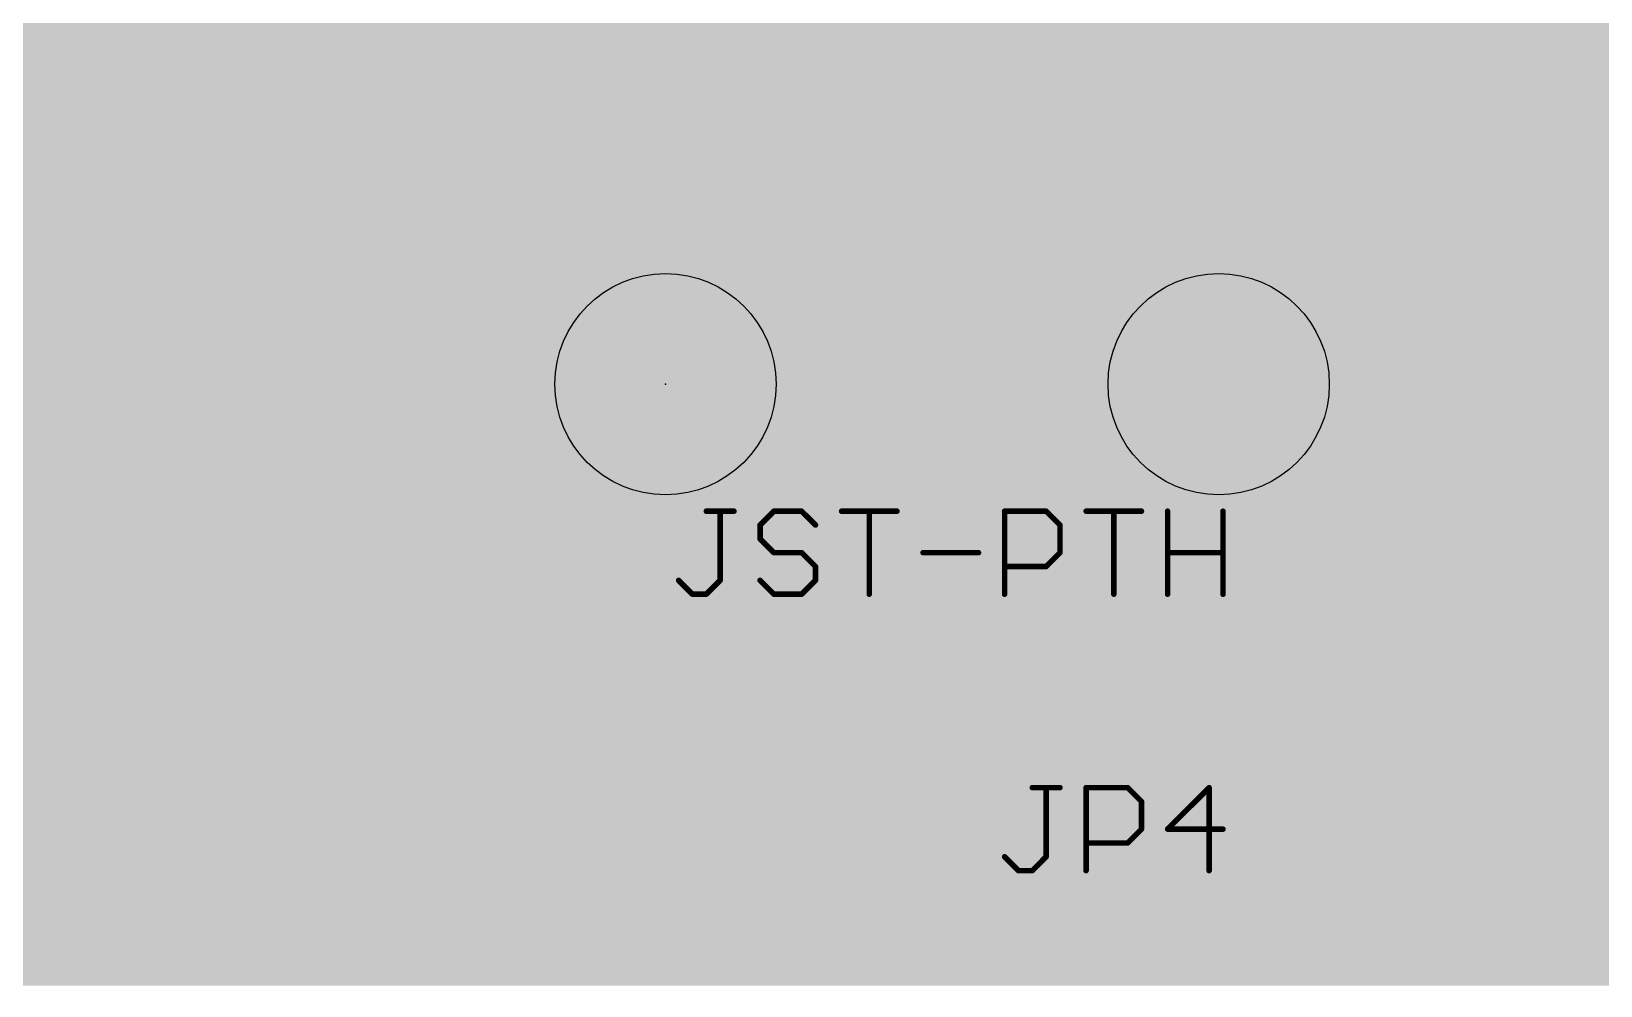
# Model space of a CAD drawing. Extents: x -74 to 33, y -13 to 31.
# Drawn here: x 6.49 to 13.69, y -0.22 to 4.16 of the extents above; entities that cross this region are included whole.
import ezdxf

# ---------------------------------------------------------------- set-up
doc = ezdxf.new("R2010")
doc.units = 0
for name, color, linetype in [('1', 12, 'CONTINUOUS'), ('16', 132, 'CONTINUOUS'), ('17', 110, 'CONTINUOUS'), ('20', 53, 'CONTINUOUS'), ('21', 53, 'CONTINUOUS'), ('23', 53, 'CONTINUOUS'), ('25', 253, 'CONTINUOUS'), ('27', 253, 'CONTINUOUS'), ('29', 253, 'CONTINUOUS'), ('30', 253, 'CONTINUOUS'), ('42', 132, 'CONTINUOUS'), ('44', 253, 'CONTINUOUS'), ('51', 53, 'CONTINUOUS')]:
    doc.layers.add(name, color=color, linetype=linetype)

# ---------------------------------------------------------------- blocks, each defined once
blk = doc.blocks.new('RECT')
blk.add_solid([(-0.5, -0.5), (0.5, -0.5), (-0.5, 0.5), (0.5, 0.5)])
blk = doc.blocks.new('ROUNDP')
at = {"const_width": 0.5}
blk.add_lwpolyline([(0, -0.25, 1), (0, 0.25, 1), (0, -0.25)], format="xyb", dxfattribs=at)

msp = doc.modelspace()

# ---------------------------------------------------------------- linework, layer by layer
at = {"layer": '1', "const_width": 0.254}
for points in [[(11.176, 8.89), (11.176, 0)], [(10.16, 0), (10.16, 8.509)], [(0, 0), (10.16, 0)], [(11.176, 0), (21.59, 0)]]:
    msp.add_lwpolyline(points, dxfattribs=at)
at = {"layer": '1', "const_width": 0.127}
for points in [[(10.16, -0.0635, 1), (10.16, 0.0635)], [(11.176, 0.0635, 1), (11.176, -0.0635)], [(10.0965, 0, 1), (10.2235, 0)], [(11.1125, 0, 1), (11.2395, 0)]]:
    msp.add_lwpolyline(points, format="xyb", dxfattribs=at)
at = {"layer": '16', "const_width": 0.192}
msp.add_lwpolyline([(21.59, 0), (0, 0)], dxfattribs=at)
at = {"layer": '20', "const_width": 0.254}
msp.add_lwpolyline([(1.27, 0), (20.32, 0)], dxfattribs=at)
at = {"layer": '21', "const_width": 0.2032}
for points in [[(8.763, 3.81), (8.128, 3.175)], [(8.763, 3.81), (10.033, 3.81)], [(10.033, 3.81), (10.668, 3.175)], [(10.668, 3.175), (11.303, 3.81)], [(11.303, 3.81), (12.573, 3.81)], [(12.573, 3.81), (13.208, 3.175)], [(8.128, 3.175), (8.128, 1.905)], [(13.208, 3.175), (13.208, 1.905)], [(8.128, 1.905), (8.763, 1.27)], [(10.668, 1.905), (10.033, 1.27)], [(11.303, 1.27), (10.668, 1.905)], [(13.208, 1.905), (12.573, 1.27)], [(10.033, 1.27), (8.763, 1.27)], [(12.573, 1.27), (11.303, 1.27)]]:
    msp.add_lwpolyline(points, dxfattribs=at)
at = {"layer": '21', "const_width": 0.1016}
for points in [[(8.763, 3.8608, 1), (8.763, 3.7592)], [(8.7989, 3.7741, 1), (8.7271, 3.8459)], [(10.0689, 3.8459, 1), (9.9971, 3.7741)], [(10.033, 3.7592, 1), (10.033, 3.8608)], [(11.303, 3.8608, 1), (11.303, 3.7592)], [(11.3389, 3.7741, 1), (11.2671, 3.8459)], [(12.6089, 3.8459, 1), (12.5371, 3.7741)], [(12.573, 3.7592, 1), (12.573, 3.8608)], [(8.1788, 3.175, 1), (8.0772, 3.175)], [(8.0921, 3.2109, 1), (8.1639, 3.1391)], [(10.6321, 3.2109, 1), (10.7039, 3.1391)], [(10.6321, 3.1391, 1), (10.7039, 3.2109)], [(13.2588, 3.175, 1), (13.1572, 3.175)], [(13.1721, 3.1391, 1), (13.2439, 3.2109)], [(8.1639, 1.9409, 1), (8.0921, 1.8691)], [(8.0772, 1.905, 1), (8.1788, 1.905)], [(10.7039, 1.9409, 1), (10.6321, 1.8691)], [(10.7039, 1.8691, 1), (10.6321, 1.9409)], [(13.1572, 1.905, 1), (13.2588, 1.905)], [(13.2439, 1.8691, 1), (13.1721, 1.9409)], [(8.763, 1.3208, 1), (8.763, 1.2192)], [(10.033, 1.2192, 1), (10.033, 1.3208)], [(11.303, 1.3208, 1), (11.303, 1.2192)], [(12.573, 1.2192, 1), (12.573, 1.3208)], [(8.7271, 1.2341, 1), (8.7989, 1.3059)], [(9.9971, 1.3059, 1), (10.0689, 1.2341)], [(11.2671, 1.2341, 1), (11.3389, 1.3059)], [(12.5371, 1.3059, 1), (12.6089, 1.2341)]]:
    msp.add_lwpolyline(points, format="xyb", dxfattribs=at)
at = {"layer": '23'}
msp.add_point((9.398, 2.54), dxfattribs=at)
at = {"layer": '25', "const_width": 0.0254}
for points in [[(11.0822, 0.6866), (11.2093, 0.6866)], [(11.1457, 0.3689), (11.1457, 0.6866)], [(11.3293, 0.3053), (11.3293, 0.6866)], [(11.3293, 0.6866), (11.5199, 0.6866)], [(11.5199, 0.6866), (11.5835, 0.6231)], [(11.8942, 0.6866), (11.7035, 0.496)], [(11.8942, 0.3053), (11.8942, 0.6866)], [(11.5835, 0.6231), (11.5835, 0.496)], [(11.5835, 0.496), (11.5199, 0.4324)], [(11.7035, 0.496), (11.9577, 0.496)], [(11.5199, 0.4324), (11.3293, 0.4324)], [(10.9551, 0.3689), (11.0186, 0.3053)], [(11.0822, 0.3053), (11.1457, 0.3689)], [(11.0186, 0.3053), (11.0822, 0.3053)]]:
    msp.add_lwpolyline(points, dxfattribs=at)
at = {"layer": '25', "const_width": 0.0127}
for points in [[(11.0822, 0.693, 1), (11.0822, 0.6803)], [(11.1521, 0.6866, 1), (11.1394, 0.6866)], [(11.2093, 0.6803, 1), (11.2093, 0.693)], [(11.3356, 0.6866, 1), (11.3229, 0.6866)], [(11.3293, 0.693, 1), (11.3293, 0.6803)], [(11.5244, 0.6911, 1), (11.5155, 0.6821)], [(11.5199, 0.6803, 1), (11.5199, 0.693)], [(11.9005, 0.6866, 1), (11.8878, 0.6866)], [(11.8986, 0.6821, 1), (11.8897, 0.6911)], [(11.5899, 0.6231, 1), (11.5772, 0.6231)], [(11.579, 0.6186, 1), (11.588, 0.6276)], [(11.588, 0.4915, 1), (11.579, 0.5005)], [(11.7035, 0.5023, 1), (11.7035, 0.4896)], [(11.699, 0.5005, 1), (11.708, 0.4915)], [(11.9577, 0.4896, 1), (11.9577, 0.5023)], [(11.3293, 0.4388, 1), (11.3293, 0.4261)], [(11.5155, 0.4369, 1), (11.5244, 0.4279)], [(11.5199, 0.4261, 1), (11.5199, 0.4388)], [(11.5772, 0.496, 1), (11.5899, 0.496)], [(10.9596, 0.3733, 1), (10.9506, 0.3644)], [(11.1394, 0.3689, 1), (11.1521, 0.3689)], [(11.1502, 0.3644, 1), (11.1413, 0.3733)], [(11.0186, 0.3117, 1), (11.0186, 0.2989)], [(11.0141, 0.3008, 1), (11.0231, 0.3098)], [(11.0777, 0.3098, 1), (11.0867, 0.3008)], [(11.0822, 0.2989, 1), (11.0822, 0.3117)], [(11.3229, 0.3053, 1), (11.3356, 0.3053)], [(11.8878, 0.3053, 1), (11.9005, 0.3053)]]:
    msp.add_lwpolyline(points, format="xyb", dxfattribs=at)
at = {"layer": '27', "const_width": 0.0127}
for points in [[(9.5854, 1.963, 1), (9.5854, 1.9503)], [(9.6553, 1.9566, 1), (9.6426, 1.9566)], [(9.7125, 1.9503, 1), (9.7125, 1.963)], [(9.896, 1.963, 1), (9.896, 1.9503)], [(9.9005, 1.9521, 1), (9.8915, 1.9611)], [(10.0276, 1.9611, 1), (10.0186, 1.9521)], [(10.0231, 1.9503, 1), (10.0231, 1.963)], [(10.2067, 1.963, 1), (10.2067, 1.9503)], [(10.3401, 1.9566, 1), (10.3274, 1.9566)], [(10.4609, 1.9503, 1), (10.4609, 1.963)], [(10.9551, 1.963, 1), (10.9551, 1.9503)], [(10.9614, 1.9566, 1), (10.9487, 1.9566)], [(11.1502, 1.9611, 1), (11.1412, 1.9521)], [(11.1457, 1.9503, 1), (11.1457, 1.963)], [(11.3293, 1.963, 1), (11.3293, 1.9503)], [(11.4627, 1.9566, 1), (11.45, 1.9566)], [(11.5835, 1.9503, 1), (11.5835, 1.963)], [(11.7098, 1.9566, 1), (11.6971, 1.9566)], [(11.9641, 1.9566, 1), (11.9514, 1.9566)], [(9.8388, 1.8931, 1), (9.8261, 1.8931)], [(9.828, 1.8976, 1), (9.8369, 1.8886)], [(10.0822, 1.8886, 1), (10.0912, 1.8976)], [(11.2156, 1.8931, 1), (11.2029, 1.8931)], [(11.2048, 1.8886, 1), (11.2138, 1.8976)], [(9.8369, 1.834, 1), (9.828, 1.825)], [(9.8261, 1.8295, 1), (9.8388, 1.8295)], [(9.896, 1.7723, 1), (9.896, 1.7596)], [(9.8915, 1.7615, 1), (9.9005, 1.7705)], [(10.0276, 1.7705, 1), (10.0186, 1.7615)], [(10.0231, 1.7596, 1), (10.0231, 1.7723)], [(10.5809, 1.7723, 1), (10.5809, 1.7596)], [(10.8351, 1.7596, 1), (10.8351, 1.7723)], [(11.2029, 1.766, 1), (11.2156, 1.766)], [(11.2138, 1.7615, 1), (11.2048, 1.7705)], [(11.7035, 1.7723, 1), (11.7035, 1.7596)], [(11.9577, 1.7596, 1), (11.9577, 1.7723)], [(10.093, 1.7024, 1), (10.0803, 1.7024)], [(10.0822, 1.6979, 1), (10.0912, 1.7069)], [(10.9551, 1.7088, 1), (10.9551, 1.6961)], [(11.1412, 1.7069, 1), (11.1502, 1.6979)], [(11.1457, 1.6961, 1), (11.1457, 1.7088)], [(9.4627, 1.6433, 1), (9.4538, 1.6344)], [(9.5218, 1.5817, 1), (9.5218, 1.569)], [(9.5173, 1.5708, 1), (9.5263, 1.5798)], [(9.5809, 1.5798, 1), (9.5898, 1.5708)], [(9.5854, 1.569, 1), (9.5854, 1.5817)], [(9.6426, 1.6389, 1), (9.6553, 1.6389)], [(9.6534, 1.6344, 1), (9.6444, 1.6433)], [(9.8369, 1.6433, 1), (9.828, 1.6344)], [(9.896, 1.5817, 1), (9.896, 1.569)], [(9.8915, 1.5708, 1), (9.9005, 1.5798)], [(10.0186, 1.5798, 1), (10.0276, 1.5708)], [(10.0231, 1.569, 1), (10.0231, 1.5817)], [(10.0803, 1.6389, 1), (10.093, 1.6389)], [(10.0912, 1.6344, 1), (10.0822, 1.6433)], [(10.3274, 1.5753, 1), (10.3401, 1.5753)], [(10.9487, 1.5753, 1), (10.9614, 1.5753)], [(11.45, 1.5753, 1), (11.4627, 1.5753)], [(11.6971, 1.5753, 1), (11.7098, 1.5753)], [(11.9514, 1.5753, 1), (11.9641, 1.5753)]]:
    msp.add_lwpolyline(points, format="xyb", dxfattribs=at)
at = {"layer": '27', "const_width": 0.0254}
for points in [[(9.5854, 1.9566), (9.7125, 1.9566)], [(9.6489, 1.6389), (9.6489, 1.9566)], [(9.896, 1.9566), (9.8325, 1.8931)], [(10.0231, 1.9566), (9.896, 1.9566)], [(10.0867, 1.8931), (10.0231, 1.9566)], [(10.2067, 1.9566), (10.4609, 1.9566)], [(10.3338, 1.5753), (10.3338, 1.9566)], [(10.9551, 1.5753), (10.9551, 1.9566)], [(10.9551, 1.9566), (11.1457, 1.9566)], [(11.1457, 1.9566), (11.2093, 1.8931)], [(11.3293, 1.9566), (11.5835, 1.9566)], [(11.4564, 1.5753), (11.4564, 1.9566)], [(11.7035, 1.5753), (11.7035, 1.9566)], [(11.9577, 1.9566), (11.9577, 1.5753)], [(9.8325, 1.8931), (9.8325, 1.8295)], [(11.2093, 1.8931), (11.2093, 1.766)], [(9.8325, 1.8295), (9.896, 1.766)], [(9.896, 1.766), (10.0231, 1.766)], [(10.0231, 1.766), (10.0867, 1.7024)], [(10.5809, 1.766), (10.8351, 1.766)], [(11.2093, 1.766), (11.1457, 1.7024)], [(11.7035, 1.766), (11.9577, 1.766)], [(10.0867, 1.7024), (10.0867, 1.6389)], [(11.1457, 1.7024), (10.9551, 1.7024)], [(9.4582, 1.6389), (9.5218, 1.5753)], [(9.5218, 1.5753), (9.5854, 1.5753)], [(9.5854, 1.5753), (9.6489, 1.6389)], [(9.896, 1.5753), (9.8325, 1.6389)], [(10.0231, 1.5753), (9.896, 1.5753)], [(10.0867, 1.6389), (10.0231, 1.5753)]]:
    msp.add_lwpolyline(points, dxfattribs=at)
at = {"layer": '42', "const_width": 0.192}
for points in [[(0, 4.224), (15.4345, 4.224)], [(0, 4.032), (15.5813, 4.032)], [(0, 3.84), (15.6241, 3.84)], [(0, 3.648), (15.667, 3.648)], [(0, 3.456), (15.7099, 3.456)], [(0, 3.264), (15.7528, 3.264)], [(0, 3.072), (15.7956, 3.072)], [(0, 2.88), (15.8385, 2.88)], [(0, 2.688), (15.8814, 2.688)], [(0, 2.496), (15.9243, 2.496)], [(0, 2.304), (15.9671, 2.304)], [(0, 2.112), (16.01, 2.112)], [(0, 1.92), (16.0529, 1.92)], [(0, 1.728), (16.0958, 1.728)], [(0, 1.536), (16.1386, 1.536)], [(0, 1.344), (16.1815, 1.344)], [(0, 1.152), (16.2244, 1.152)], [(0, 0.96), (16.2673, 0.96)], [(0, 0.768), (16.3101, 0.768)], [(0, 0.576), (16.353, 0.576)], [(0, 0.384), (16.3959, 0.384)], [(0, 0.192), (16.4388, 0.192)], [(0, 0), (16.4816, 0)], [(0, -0.127), (16.51, -0.127)]]:
    msp.add_lwpolyline(points, dxfattribs=at)
at = {"layer": '44'}
for centre in [(9.398, 2.54), (11.938, 2.54)]:
    msp.add_circle(centre, 0.508, dxfattribs=at)
at = {"layer": '51', "const_width": 0.2032}
for points in [[(7.795, -0.031), (7.795, 7.769)], [(13.795, -0.031), (7.795, -0.031)]]:
    msp.add_lwpolyline(points, dxfattribs=at)
at = {"layer": '51', "const_width": 0.1016}
for points in [[(7.795, 0.0198, 1), (7.795, -0.0818)], [(7.7442, -0.031, 1), (7.8458, -0.031)]]:
    msp.add_lwpolyline(points, format="xyb", dxfattribs=at)

# ---------------------------------------------------------------- block references
at = {"layer": '17', "rotation": 90}
for p, xscale, yscale in [((9.398, 2.54), 1.8796, 1.8796), ((9.398, 2.54), 1.8796, 1.8796), ((11.938, 2.54), 1.8796, 1.8796), ((11.938, 2.54), 1.8796, 1.8796), ((9.398, 2.54), 1.524, 1.524), ((9.398, 2.54), 1.524, 1.524), ((11.938, 2.54), 1.524, 1.524), ((11.938, 2.54), 1.524, 1.524)]:
    msp.add_blockref('ROUNDP', p, dxfattribs=dict(at, xscale=xscale, yscale=yscale))
at = {"layer": '29', "xscale": 2.0828, "yscale": 2.0828, "rotation": 90}
for p in [(9.398, 2.54), (11.938, 2.54)]:
    msp.add_blockref('ROUNDP', p, dxfattribs=at)
at = {"layer": '30', "xscale": 2.0828, "yscale": 2.0828, "rotation": 90}
for p in [(9.398, 2.54), (11.938, 2.54)]:
    msp.add_blockref('ROUNDP', p, dxfattribs=at)
at = {"layer": '51', "xscale": 0.508, "yscale": 0.508}
for p in [(9.398, 2.54), (11.938, 2.54)]:
    msp.add_blockref('RECT', p, dxfattribs=at)

doc.saveas('drawing.dxf')
